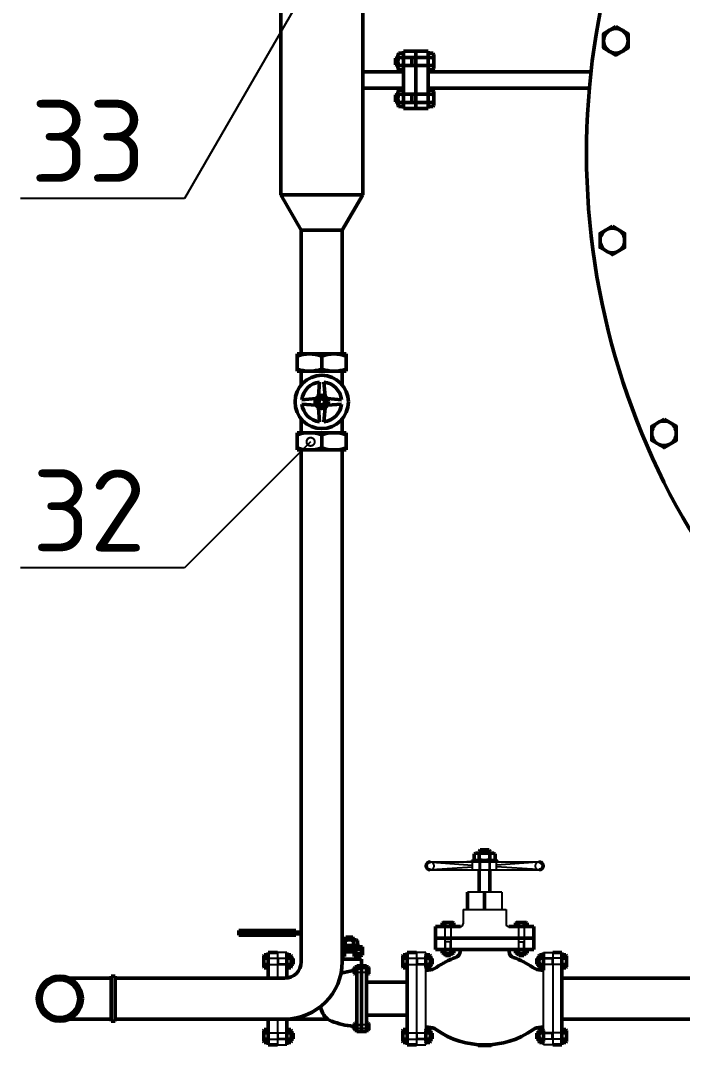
# Paper-space layout 'Layout1' of a CAD drawing. Header units: millimetres. Extents: x 198 to 1020, y 107 to 694.
# Drawn here: x 822.4 to 862.8, y 515 to 577.6 of the extents above; entities that cross this region are included whole.
import ezdxf
from ezdxf import colors
from ezdxf.entities.mleader import LeaderData, LeaderLine
from ezdxf.math import Vec2, Vec3

# ---------------------------------------------------------------- set-up
doc = ezdxf.new("R2010")
doc.units = ezdxf.units.MM
doc.header["$LTSCALE"] = 0.25
doc.linetypes.add('ACAD_ISO02W100', pattern=[15, 12, -3])
for name, color, linetype, lineweight in [('Chu cai', 90, 'Continuous', 25), ('manh', 130, 'Continuous', 25), ('NET 05', 130, 'Continuous', 50), ('NET DUT', 1, 'ACAD_ISO02W100', 25)]:
    doc.layers.add(name, color=color, linetype=linetype, lineweight=lineweight)
doc.styles.add('style4', font='isocpeur.ttf', dxfattribs={"height": 5})

# ---------------------------------------------------------------- blocks, each defined once
blk = doc.blocks.new('_DotSmall')
at = {"color": 0, "linetype": 'ByBlock', "const_width": 0.5}
blk.add_lwpolyline([(-0.0625, 0, 1), (0.0625, 0, 1)], format="xyb", close=True, dxfattribs=at)

psp = doc.layouts.get("Layout1")

# ---------------------------------------------------------------- linework, layer by layer
for p, q in [((849.94703, 526.23028), (849.94703, 526.3174)), ((851.55002, 526.3174), (849.94703, 526.3174)), ((851.55002, 526.23028), (851.55002, 526.3174)), ((847.42059, 526.23028), (854.07647, 526.23028)), ((847.42059, 525.74241), (854.07647, 525.74241)), ((850.74853, 526.23028), (849.66825, 526.23028)), ((851.79395, 524.37458), (849.7031, 524.37458)), ((851.79395, 524.37458), (851.79395, 523.32915)), ((849.44174, 523.32915), (852.05531, 523.32915)), ((849.44174, 523.32915), (849.44174, 522.45796)), ((852.05531, 523.32915), (852.05531, 522.45796)), ((838.11204, 520.70232), (838.11151, 519.13982)), ((838.67454, 520.70232), (838.11204, 520.70232)), ((846.59427, 520.70232), (846.59237, 515.07732)), ((847.15677, 520.70232), (846.59427, 520.70232)), ((847.15487, 515.07732), (847.15487, 520.70232)), ((854.34029, 520.70232), (854.90279, 520.70232)), ((854.34218, 515.07732), (854.34218, 520.70232)), ((854.90279, 520.70232), (854.90468, 515.07732)), ((838.11067, 516.63982), (838.11014, 515.07732)), ((838.11014, 515.07732), (838.67264, 515.07732)), ((846.59237, 515.07732), (847.15487, 515.07732)), ((850.35649, 515.08024), (850.35649, 514.97134)), ((851.14056, 515.08024), (851.14056, 514.97134)), ((854.90468, 515.07732), (854.34218, 515.07732)), ((851.14056, 514.97134), (850.35649, 514.97134))]:
    psp.add_line(p, q)
for centre, start, end in [((849.26751, 522.45796), 270, 0), ((852.22955, 522.45796), 180, 270)]:
    psp.add_arc(centre, 0.17424, start, end)
at = {"layer": 'manh'}
for p, q in [((845.30827, 575.2635), (845.45827, 575.2635)), ((845.80827, 575.2635), (846.30827, 575.2635)), ((845.30827, 574.8385), (845.45827, 574.8385)), ((845.80827, 574.8385), (846.30827, 574.8385)), ((845.30827, 573.0135), (845.45827, 573.0135)), ((845.80827, 573.0135), (846.30827, 573.0135)), ((845.30827, 572.5885), (845.45827, 572.5885)), ((845.80827, 572.5885), (846.30827, 572.5885)), ((850.47313, 526.9654), (850.47313, 526.771)), ((851.02393, 526.9654), (851.02393, 526.771)), ((842.28355, 521.62967), (842.28355, 521.47315)), ((842.70855, 521.62967), (842.70855, 521.47315)), ((839.07359, 520.33763), (838.95359, 520.33763)), ((847.55582, 520.33763), (847.43582, 520.33763)), ((848.35502, 520.52982), (848.35502, 520.63782)), ((848.66102, 520.52982), (848.66102, 520.63782)), ((852.83604, 520.52982), (852.83604, 520.63782)), ((853.14204, 520.52982), (853.14204, 520.63782)), ((853.94123, 520.33763), (854.06123, 520.33763)), ((839.07359, 519.99763), (838.95359, 519.99763)), ((842.73177, 519.70125), (842.80034, 519.70125)), ((842.73177, 519.50696), (842.80034, 519.50696)), ((847.55582, 519.99763), (847.43582, 519.99763)), ((853.94123, 519.99763), (854.06123, 519.99763)), ((839.07359, 515.78201), (838.95359, 515.78201)), ((842.73177, 516.27268), (842.80034, 516.27268)), ((842.73177, 516.07839), (842.80034, 516.07839)), ((847.55582, 515.78201), (847.43582, 515.78201)), ((853.94123, 515.78201), (854.06123, 515.78201)), ((839.07359, 515.44201), (838.95359, 515.44201)), ((847.55582, 515.44201), (847.43582, 515.44201)), ((853.94123, 515.44201), (854.06123, 515.44201))]:
    psp.add_line(p, q, dxfattribs=at)
at = {"layer": 'NET 05'}
for p, q in [((838.30827, 596.926), (838.30827, 566.926)), ((843.30827, 566.926), (843.30827, 596.926)), ((845.38327, 575.301), (845.30827, 575.2635)), ((845.30827, 575.2635), (845.30827, 574.8385)), ((845.45827, 575.301), (845.38327, 575.301)), ((845.38327, 575.301), (845.38327, 574.801)), ((845.50116, 575.551), (845.45827, 575.47671)), ((845.45827, 575.47671), (845.45827, 574.62529)), ((845.45827, 575.47671), (845.45827, 575.426)), ((845.45827, 575.2635), (845.45827, 574.62529)), ((845.50116, 575.551), (845.76538, 575.551)), ((845.76538, 575.301), (845.50116, 575.301)), ((845.76538, 575.551), (845.80827, 575.47671)), ((845.80827, 575.676), (845.80827, 572.176)), ((847.30827, 575.676), (845.80827, 575.676)), ((845.80827, 575.47671), (845.80827, 574.62529)), ((847.30827, 575.301), (845.80827, 575.301)), ((846.30827, 575.301), (846.30827, 574.801)), ((846.55827, 575.676), (846.55827, 572.176)), ((847.30827, 572.176), (847.30827, 575.676)), ((847.30827, 574.551), (847.30827, 575.551)), ((847.30827, 575.551), (847.61538, 575.551)), ((847.61538, 575.301), (847.30827, 575.301)), ((847.61538, 575.551), (847.65827, 575.47671)), ((847.65827, 575.47671), (847.65827, 574.62529)), ((845.30827, 574.8385), (845.38327, 574.801)), ((845.45827, 574.801), (845.38327, 574.801)), ((845.50116, 574.551), (845.45827, 574.62529)), ((845.76538, 574.801), (845.50116, 574.801)), ((845.76538, 574.551), (845.50116, 574.551)), ((845.76538, 574.551), (845.80827, 574.62529)), ((847.30827, 574.801), (845.80827, 574.801)), ((847.61538, 574.801), (847.30827, 574.801)), ((847.61538, 574.551), (847.30827, 574.551)), ((847.61538, 574.551), (847.65827, 574.62529)), ((845.80827, 574.426), (843.30827, 574.426)), ((857.23933, 574.426), (847.30827, 574.426)), ((845.80827, 573.426), (843.30827, 573.426)), ((845.50116, 573.301), (845.45827, 573.22671)), ((845.76538, 573.301), (845.50116, 573.301)), ((845.76538, 573.301), (845.80827, 573.22671)), ((857.13975, 573.426), (847.30827, 573.426)), ((847.30827, 573.301), (847.30827, 572.301)), ((847.61538, 573.301), (847.30827, 573.301)), ((847.61538, 573.301), (847.65827, 573.22671)), ((845.30827, 573.0135), (845.38327, 573.051)), ((845.30827, 572.5885), (845.30827, 573.0135)), ((845.45827, 573.051), (845.38327, 573.051)), ((845.38327, 572.551), (845.38327, 573.051)), ((845.45827, 572.37529), (845.45827, 573.22671)), ((845.45827, 572.5885), (845.45827, 573.22671)), ((845.76538, 573.051), (845.50116, 573.051)), ((845.80827, 572.37529), (845.80827, 573.22671)), ((847.30827, 573.051), (845.80827, 573.051)), ((846.30827, 572.551), (846.30827, 573.051)), ((847.61538, 573.051), (847.30827, 573.051)), ((847.65827, 572.37529), (847.65827, 573.22671)), ((845.38327, 572.551), (845.30827, 572.5885)), ((845.45827, 572.551), (845.38327, 572.551)), ((845.45827, 572.37529), (845.45827, 572.426)), ((845.50116, 572.301), (845.45827, 572.37529)), ((845.76538, 572.551), (845.50116, 572.551)), ((845.50116, 572.301), (845.76538, 572.301)), ((845.76538, 572.301), (845.80827, 572.37529)), ((847.30827, 572.551), (845.80827, 572.551)), ((845.80827, 572.176), (847.30827, 572.176)), ((847.61538, 572.551), (847.30827, 572.551)), ((847.30827, 572.301), (847.61538, 572.301)), ((847.61538, 572.301), (847.65827, 572.37529)), ((838.30827, 566.926), (843.30827, 566.926)), ((838.30827, 566.926), (839.55827, 564.76094)), ((843.30827, 566.926), (842.05827, 564.76094)), ((839.55827, 557.2119), (839.55827, 564.76094)), ((839.55827, 564.76094), (842.05827, 564.76094)), ((842.05827, 557.2119), (842.05827, 564.76094)), ((839.30827, 556.1619), (839.30827, 557.2119)), ((840.80827, 557.2119), (839.30827, 557.2119)), ((840.80827, 557.2119), (839.30827, 557.2119)), ((842.30827, 557.2119), (840.80827, 557.2119)), ((842.30827, 557.2119), (840.80827, 557.2119)), ((840.80827, 556.29058), (840.80827, 557.08322)), ((842.30827, 556.1619), (842.30827, 557.2119)), ((840.80827, 556.1619), (839.30827, 556.1619)), ((839.55827, 555.32523), (839.55827, 556.1619)), ((839.55827, 556.1619), (842.05827, 556.1619)), ((842.30827, 556.1619), (840.80827, 556.1619)), ((842.05827, 555.32523), (842.05827, 556.1619)), ((840.60514, 554.63872), (840.6804, 555.49892)), ((841.01139, 554.63872), (840.93614, 555.49892)), ((840.45645, 554.49002), (839.59625, 554.41477)), ((841.16009, 554.49002), (842.02029, 554.41477)), ((840.45645, 554.08377), (839.59625, 554.15903)), ((840.60514, 553.93508), (840.6804, 553.07487)), ((841.01139, 553.93508), (840.93614, 553.07487)), ((841.16009, 554.08377), (842.02029, 554.15903)), ((839.55827, 552.4119), (839.55827, 553.24857)), ((842.05827, 552.4119), (842.05827, 553.24857)), ((840.80827, 552.4119), (839.30827, 552.4119)), ((839.30827, 552.4119), (839.30827, 551.3619)), ((839.55827, 552.4119), (842.05827, 552.4119)), ((842.30827, 552.4119), (840.80827, 552.4119)), ((840.80827, 552.28322), (840.80827, 551.49058)), ((842.30827, 552.4119), (842.30827, 551.3619)), ((840.80827, 551.3619), (839.30827, 551.3619)), ((840.80827, 551.3619), (839.30827, 551.3619)), ((839.55827, 551.3619), (839.55827, 520.13982)), ((842.30827, 551.3619), (840.80827, 551.3619)), ((842.30827, 551.3619), (840.80827, 551.3619)), ((842.05827, 551.3619), (842.05827, 520.13982)), ((850.42453, 526.8682), (850.47313, 526.9654)), ((850.47313, 526.9654), (851.02393, 526.9654)), ((851.02393, 526.9654), (851.07253, 526.8682)), ((850.10053, 526.71541), (850.19681, 526.771)), ((850.10053, 526.71541), (850.10053, 526.37299)), ((850.10053, 526.37299), (850.19681, 526.3174)), ((850.19681, 526.771), (851.30024, 526.771)), ((850.19681, 526.771), (850.26253, 526.771)), ((850.19681, 526.3174), (851.30024, 526.3174)), ((850.42453, 526.771), (850.42453, 526.8682)), ((850.42453, 526.8682), (851.07253, 526.8682)), ((850.42453, 526.771), (851.30024, 526.771)), ((850.42453, 526.37299), (850.42453, 526.71541)), ((850.42453, 526.37299), (850.42453, 526.71541)), ((851.07253, 526.771), (851.07253, 526.8682)), ((851.07253, 526.37299), (851.07253, 526.71541)), ((851.07253, 526.37299), (851.07253, 526.71541)), ((851.39653, 526.71541), (851.30024, 526.771)), ((851.39653, 526.37299), (851.30024, 526.3174)), ((851.39653, 526.37299), (851.39653, 526.71541)), ((850.42453, 525.74241), (850.42453, 524.37458)), ((851.07253, 525.74241), (851.07253, 524.37458)), ((849.7031, 524.37458), (849.7031, 523.32915)), ((850.74853, 524.37458), (850.74853, 523.32915)), ((839.22105, 522.05134), (835.75962, 522.05134)), ((835.75962, 522.05134), (835.75962, 521.75134)), ((839.55827, 521.95134), (835.85962, 521.95134)), ((835.85962, 521.95134), (835.85962, 521.85134)), ((839.22105, 522.05134), (839.22105, 521.95134)), ((849.26751, 522.28372), (847.74853, 522.28372)), ((847.74853, 520.88982), (847.74853, 522.28372)), ((848.14802, 522.50484), (848.20151, 522.53572)), ((848.14802, 522.50484), (848.14802, 522.28372)), ((848.14802, 522.28372), (848.86802, 522.28372)), ((848.81453, 522.53572), (848.20151, 522.53572)), ((848.32802, 522.50484), (848.32802, 522.28372)), ((848.68802, 522.50484), (848.68802, 522.28372)), ((848.86802, 522.50484), (848.81453, 522.53572)), ((848.86802, 522.28372), (848.86802, 522.50484)), ((852.22955, 522.28372), (853.74853, 522.28372)), ((852.62904, 522.50484), (852.68253, 522.53572)), ((852.62904, 522.28372), (852.62904, 522.50484)), ((853.34904, 522.28372), (852.62904, 522.28372)), ((852.68253, 522.53572), (853.29555, 522.53572)), ((852.80904, 522.50484), (852.80904, 522.28372)), ((853.16904, 522.50484), (853.16904, 522.28372)), ((853.34904, 522.50484), (853.29555, 522.53572)), ((853.34904, 522.50484), (853.34904, 522.28372)), ((853.74853, 520.88982), (853.74853, 522.28372)), ((839.22105, 521.75134), (835.75962, 521.75134)), ((839.55827, 521.85134), (835.85962, 521.85134)), ((839.22105, 521.75134), (839.22105, 521.85134)), ((842.05827, 521.46618), (842.07035, 521.47315)), ((842.07035, 521.47315), (842.92176, 521.47315)), ((842.28355, 521.62967), (842.24605, 521.55467)), ((842.24605, 521.47315), (842.24605, 521.55467)), ((842.74605, 521.55467), (842.24605, 521.55467)), ((842.24605, 521.43026), (842.24605, 521.16605)), ((842.70855, 521.62967), (842.28355, 521.62967)), ((842.74605, 521.55467), (842.70855, 521.62967)), ((842.74605, 521.47315), (842.74605, 521.55467)), ((842.74605, 521.43026), (842.74605, 521.16605)), ((842.99605, 521.43026), (842.92176, 521.47315)), ((842.99605, 521.43026), (842.99605, 521.16605)), ((847.74853, 521.58677), (853.74853, 521.58677)), ((837.54954, 520.70232), (838.11204, 520.70232)), ((837.54954, 519.13982), (837.54954, 520.70232)), ((838.67264, 519.14638), (838.67264, 520.70232)), ((842.05827, 521.13013), (842.07035, 521.12315)), ((842.05827, 521.12315), (843.12105, 521.12315)), ((843.12105, 521.03982), (842.05827, 521.03982)), ((843.29605, 521.03982), (842.05827, 521.03982)), ((843.24605, 520.98982), (842.05827, 520.98982)), ((842.05827, 520.98982), (843.12105, 520.98982)), ((843.12105, 520.90649), (842.05827, 520.90649)), ((842.99605, 520.73982), (842.05827, 520.73982)), ((842.07035, 521.12315), (842.92176, 521.12315)), ((842.07035, 521.12315), (842.12105, 521.12315)), ((842.07035, 520.98982), (842.92176, 520.98982)), ((842.19605, 520.90649), (842.19605, 520.73982)), ((842.79605, 520.90649), (842.79605, 520.73982)), ((842.99605, 521.16605), (842.92176, 521.12315)), ((842.99605, 520.28982), (842.99605, 520.73982)), ((843.12105, 521.12315), (843.12105, 521.03982)), ((843.12105, 520.98982), (843.12105, 520.90649)), ((843.24605, 520.63982), (843.24605, 520.98982)), ((843.29605, 520.63982), (843.29605, 521.03982)), ((846.03177, 520.70232), (846.59427, 520.70232)), ((846.03177, 515.07732), (846.03177, 520.70232)), ((853.74853, 520.88982), (847.74853, 520.88982)), ((848.14802, 520.85894), (848.20151, 520.88982)), ((848.14802, 520.85894), (848.14802, 520.6687)), ((848.14802, 520.6687), (848.20151, 520.63782)), ((848.81453, 520.88982), (848.20151, 520.88982)), ((848.32802, 520.85894), (848.32802, 520.6687)), ((848.32802, 520.85894), (848.32802, 520.6687)), ((848.68802, 520.85894), (848.68802, 520.6687)), ((848.68802, 520.85894), (848.68802, 520.6687)), ((848.86802, 520.85894), (848.81453, 520.88982)), ((848.86802, 520.6687), (848.81453, 520.63782)), ((848.86802, 520.6687), (848.86802, 520.85894)), ((849.24853, 520.88982), (849.24853, 520.76141)), ((852.24853, 520.88982), (852.24853, 520.76141)), ((852.62904, 520.85894), (852.68253, 520.88982)), ((852.62904, 520.6687), (852.62904, 520.85894)), ((852.62904, 520.6687), (852.68253, 520.63782)), ((852.68253, 520.88982), (853.29555, 520.88982)), ((852.80904, 520.85894), (852.80904, 520.6687)), ((852.80904, 520.85894), (852.80904, 520.6687)), ((853.16904, 520.85894), (853.16904, 520.6687)), ((853.16904, 520.85894), (853.16904, 520.6687)), ((853.34904, 520.85894), (853.29555, 520.88982)), ((853.34904, 520.6687), (853.29555, 520.63782)), ((853.34904, 520.85894), (853.34904, 520.6687)), ((854.34218, 519.6322), (854.34029, 520.70232)), ((855.46529, 520.70232), (854.90279, 520.70232)), ((855.46529, 515.07732), (855.46529, 520.70232)), ((837.30385, 520.56726), (837.26954, 520.50783)), ((837.26954, 520.50783), (837.26954, 519.82669)), ((837.54954, 520.56726), (837.30385, 520.56726)), ((837.30385, 520.36726), (837.54954, 520.36726)), ((837.54954, 519.76726), (837.54954, 520.56726)), ((838.70791, 520.56763), (838.67359, 520.50819)), ((838.67359, 520.50819), (838.67359, 519.82706)), ((838.91928, 520.56763), (838.70791, 520.56763)), ((838.70791, 520.36763), (838.91928, 520.36763)), ((838.70791, 520.36763), (838.91928, 520.36763)), ((838.91928, 520.56763), (838.95359, 520.50819)), ((838.95359, 520.50819), (838.95359, 519.82706)), ((838.95359, 520.50819), (838.95359, 520.46763)), ((838.95359, 520.36763), (839.01359, 520.36763)), ((838.95359, 520.36763), (838.95359, 519.82706)), ((839.01359, 520.36763), (839.01359, 519.96763)), ((839.01359, 520.36763), (839.07359, 520.33763)), ((839.07359, 520.33763), (839.07359, 519.99763)), ((842.19605, 520.63982), (842.05827, 520.63982)), ((842.05827, 520.47595), (842.19605, 520.45166)), ((843.24605, 520.28982), (842.05827, 520.28982)), ((842.99605, 520.28982), (842.05827, 520.28982)), ((842.19605, 520.45166), (842.19605, 520.63982)), ((842.79605, 520.45166), (842.79605, 520.63982)), ((842.79605, 520.63982), (843.29605, 520.63982)), ((843.29605, 520.53982), (842.79605, 520.45166)), ((843.24605, 519.88982), (843.24605, 520.28982)), ((843.29605, 520.63982), (843.29605, 520.53982)), ((845.78608, 520.56726), (845.75177, 520.50783)), ((845.75177, 520.50783), (845.75177, 519.82669)), ((846.03177, 520.56726), (845.78608, 520.56726)), ((845.78608, 520.36726), (846.03177, 520.36726)), ((846.03177, 519.76726), (846.03177, 520.56726)), ((847.19014, 520.56763), (847.15582, 520.50819)), ((847.15582, 520.50819), (847.15582, 519.82706)), ((847.40151, 520.56763), (847.19014, 520.56763)), ((847.19014, 520.36763), (847.40151, 520.36763)), ((847.19014, 520.36763), (847.40151, 520.36763)), ((847.40151, 520.56763), (847.43582, 520.50819)), ((847.43582, 520.50819), (847.43582, 519.82706)), ((847.43582, 520.50819), (847.43582, 520.46763)), ((847.43582, 520.36763), (847.49582, 520.36763)), ((847.43582, 520.36763), (847.43582, 519.82706)), ((847.49582, 520.36763), (847.49582, 519.96763)), ((847.49582, 520.36763), (847.55582, 520.33763)), ((847.55582, 520.33763), (847.55582, 519.99763)), ((848.81453, 520.63782), (848.20151, 520.63782)), ((848.68802, 520.63782), (848.20151, 520.63782)), ((848.32802, 520.63782), (848.32802, 520.58382)), ((848.68802, 520.58382), (848.32802, 520.58382)), ((848.35502, 520.52982), (848.32802, 520.58382)), ((848.66102, 520.52982), (848.35502, 520.52982)), ((848.68802, 520.58382), (848.66102, 520.52982)), ((848.68802, 520.63782), (848.68802, 520.58382)), ((848.81453, 520.63782), (848.77802, 520.63782)), ((852.68253, 520.63782), (853.29555, 520.63782)), ((852.68253, 520.63782), (852.71904, 520.63782)), ((852.80904, 520.63782), (852.80904, 520.58382)), ((852.80904, 520.63782), (853.29555, 520.63782)), ((852.80904, 520.58382), (853.16904, 520.58382)), ((852.80904, 520.58382), (852.83604, 520.52982)), ((852.83604, 520.52982), (853.14204, 520.52982)), ((853.14204, 520.52982), (853.16904, 520.58382)), ((853.16904, 520.63782), (853.16904, 520.58382)), ((854.00123, 520.36763), (853.94123, 520.33763)), ((853.94123, 520.33763), (853.94123, 519.99763)), ((854.06123, 520.36763), (854.00123, 520.36763)), ((854.00123, 520.36763), (854.00123, 519.96763)), ((854.09555, 520.56763), (854.06123, 520.50819)), ((854.06123, 520.50819), (854.06123, 519.82706)), ((854.06123, 520.50819), (854.06123, 520.46763)), ((854.06123, 520.36763), (854.06123, 519.82706)), ((854.09555, 520.56763), (854.30692, 520.56763)), ((854.30692, 520.36763), (854.09555, 520.36763)), ((854.30692, 520.36763), (854.09555, 520.36763)), ((854.30692, 520.56763), (854.34123, 520.50819)), ((854.34123, 520.50819), (854.34123, 519.82706)), ((855.46529, 519.76726), (855.46529, 520.56726)), ((855.46529, 520.56726), (855.71097, 520.56726)), ((855.71097, 520.36726), (855.46529, 520.36726)), ((855.71097, 520.56726), (855.74529, 520.50783)), ((855.74529, 520.50783), (855.74529, 519.82669)), ((837.30385, 519.76726), (837.26954, 519.82669)), ((837.30385, 519.96726), (837.54954, 519.96726)), ((837.30385, 519.76726), (837.54954, 519.76726)), ((838.70791, 519.76763), (838.67359, 519.82706)), ((838.70791, 519.96763), (838.91928, 519.96763)), ((838.70791, 519.96763), (838.91928, 519.96763)), ((838.70791, 519.76763), (838.91928, 519.76763)), ((838.91928, 519.76763), (838.95359, 519.82706)), ((838.95359, 519.96763), (839.01359, 519.96763)), ((839.07359, 519.99763), (839.01359, 519.96763)), ((842.76605, 519.71839), (842.73177, 519.70125)), ((842.73177, 519.70125), (842.73177, 519.50696)), ((842.73177, 519.50696), (842.76605, 519.48982)), ((842.80034, 519.71839), (842.76605, 519.71839)), ((842.76605, 519.71839), (842.76605, 519.48982)), ((842.80034, 519.48982), (842.76605, 519.48982)), ((842.81995, 519.83268), (842.80034, 519.79872)), ((842.80034, 519.79872), (842.80034, 519.4095)), ((842.80034, 519.79872), (842.80034, 519.77554)), ((842.80034, 519.71839), (842.80034, 519.4095)), ((842.81995, 519.83268), (842.94073, 519.83268)), ((842.94073, 519.71839), (842.81995, 519.71839)), ((842.94073, 519.48982), (842.81995, 519.48982)), ((842.94073, 519.83268), (842.96034, 519.79872)), ((842.96034, 519.88982), (842.96034, 515.88982)), ((842.96034, 519.88982), (843.53177, 519.88982)), ((842.96034, 519.79872), (842.96034, 519.4095)), ((843.24605, 515.88982), (843.24605, 519.88982)), ((843.53177, 519.88982), (843.53177, 515.88982)), ((843.53177, 519.88982), (843.53177, 519.31839)), ((843.53177, 519.37554), (843.53177, 519.83268)), ((843.53177, 519.83268), (843.67216, 519.83268)), ((843.67216, 519.71839), (843.53177, 519.71839)), ((843.67216, 519.48982), (843.53177, 519.48982)), ((843.67216, 519.83268), (843.69177, 519.79872)), ((843.69177, 519.79872), (843.69177, 519.4095)), ((845.78608, 519.76726), (845.75177, 519.82669)), ((845.78608, 519.96726), (846.03177, 519.96726)), ((845.78608, 519.76726), (846.03177, 519.76726)), ((847.15487, 519.6322), (847.30486, 519.6322)), ((847.19014, 519.76763), (847.15582, 519.82706)), ((847.19014, 519.96763), (847.40151, 519.96763)), ((847.19014, 519.96763), (847.40151, 519.96763)), ((847.19014, 519.76763), (847.40151, 519.76763)), ((847.40151, 519.76763), (847.43582, 519.82706)), ((847.43582, 519.96763), (847.49582, 519.96763)), ((847.55582, 519.99763), (847.49582, 519.96763)), ((853.94123, 519.99763), (854.00123, 519.96763)), ((854.06123, 519.96763), (854.00123, 519.96763)), ((854.09555, 519.76763), (854.06123, 519.82706)), ((854.30692, 519.96763), (854.09555, 519.96763)), ((854.30692, 519.96763), (854.09555, 519.96763)), ((854.30692, 519.76763), (854.09555, 519.76763)), ((854.34218, 519.6322), (854.1922, 519.6322)), ((854.30692, 519.76763), (854.34123, 519.82706)), ((855.71097, 519.96726), (855.46529, 519.96726)), ((855.71097, 519.76726), (855.46529, 519.76726)), ((855.71097, 519.76726), (855.74529, 519.82669)), ((825.40417, 519.13982), (827.95634, 519.13982)), ((827.95634, 519.26482), (827.95634, 516.51482)), ((828.20634, 519.26482), (827.95634, 519.26482)), ((828.20634, 519.26482), (828.20634, 516.51482)), ((828.20634, 519.13982), (838.55827, 519.13982)), ((842.81995, 519.37554), (842.80034, 519.4095)), ((842.94073, 519.37554), (842.81995, 519.37554)), ((842.94073, 519.37554), (842.96034, 519.4095)), ((843.67216, 519.37554), (843.53177, 519.37554)), ((846.03177, 518.88982), (843.53177, 518.88982)), ((843.67216, 519.37554), (843.69177, 519.4095)), ((855.46529, 519.13982), (868.19836, 519.13982)), ((825.40417, 516.63982), (827.95634, 516.63982)), ((827.95634, 516.51482), (828.20634, 516.51482)), ((828.20634, 516.63982), (838.55827, 516.63982)), ((837.54954, 515.07732), (837.54954, 516.63982)), ((838.67264, 515.07732), (838.67264, 516.64169)), ((841.1764, 516.63982), (838.67264, 516.63982)), ((842.73177, 516.27268), (842.76605, 516.28982)), ((842.80034, 516.28982), (842.76605, 516.28982)), ((842.76605, 516.06125), (842.76605, 516.28982)), ((842.81995, 516.40411), (842.80034, 516.37014)), ((842.80034, 515.98093), (842.80034, 516.37014)), ((842.80034, 516.06125), (842.80034, 516.37014)), ((842.94073, 516.40411), (842.81995, 516.40411)), ((842.94073, 516.28982), (842.81995, 516.28982)), ((842.94073, 516.40411), (842.96034, 516.37014)), ((842.96034, 515.98093), (842.96034, 516.37014)), ((846.03177, 516.88982), (843.53177, 516.88982)), ((843.53177, 516.40411), (843.53177, 515.94696)), ((843.67216, 516.40411), (843.53177, 516.40411)), ((843.67216, 516.28982), (843.53177, 516.28982)), ((843.67216, 516.40411), (843.69177, 516.37014)), ((843.69177, 515.98093), (843.69177, 516.37014)), ((855.46529, 516.63982), (868.19836, 516.63982)), ((837.30385, 516.01238), (837.26954, 515.95295)), ((837.26954, 515.27182), (837.26954, 515.95295)), ((837.30385, 516.01238), (837.54954, 516.01238)), ((837.30385, 515.81238), (837.54954, 515.81238)), ((837.54954, 516.01238), (837.54954, 515.21238)), ((838.70791, 516.01201), (838.67359, 515.95258)), ((838.67359, 515.27145), (838.67359, 515.95258)), ((838.70791, 516.01201), (838.91928, 516.01201)), ((838.70791, 515.81201), (838.91928, 515.81201)), ((838.70791, 515.81201), (838.91928, 515.81201)), ((838.91928, 516.01201), (838.95359, 515.95258)), ((838.95359, 515.27145), (838.95359, 515.95258)), ((838.95359, 515.41201), (838.95359, 515.95258)), ((838.95359, 515.81201), (839.01359, 515.81201)), ((839.01359, 515.41201), (839.01359, 515.81201)), ((839.07359, 515.78201), (839.01359, 515.81201)), ((839.07359, 515.44201), (839.07359, 515.78201)), ((842.73177, 516.07839), (842.73177, 516.27268)), ((842.76605, 516.06125), (842.73177, 516.07839)), ((842.80034, 516.06125), (842.76605, 516.06125)), ((842.80034, 515.98093), (842.80034, 516.00411)), ((842.81995, 515.94696), (842.80034, 515.98093)), ((842.94073, 516.06125), (842.81995, 516.06125)), ((842.81995, 515.94696), (842.94073, 515.94696)), ((842.94073, 515.94696), (842.96034, 515.98093)), ((843.53177, 515.88982), (842.96034, 515.88982)), ((843.67216, 516.06125), (843.53177, 516.06125)), ((843.53177, 515.94696), (843.67216, 515.94696)), ((843.67216, 515.94696), (843.69177, 515.98093)), ((845.78608, 516.01238), (845.75177, 515.95295)), ((845.75177, 515.27182), (845.75177, 515.95295)), ((845.78608, 516.01238), (846.03177, 516.01238)), ((845.78608, 515.81238), (846.03177, 515.81238)), ((846.03177, 516.01238), (846.03177, 515.21238)), ((847.15487, 516.14744), (847.30486, 516.14744)), ((847.19014, 516.01201), (847.15582, 515.95258)), ((847.15582, 515.27145), (847.15582, 515.95258)), ((847.19014, 516.01201), (847.40151, 516.01201)), ((847.19014, 515.81201), (847.40151, 515.81201)), ((847.19014, 515.81201), (847.40151, 515.81201)), ((847.40151, 516.01201), (847.43582, 515.95258)), ((847.43582, 515.27145), (847.43582, 515.95258)), ((847.43582, 515.41201), (847.43582, 515.95258)), ((847.43582, 515.81201), (847.49582, 515.81201)), ((847.49582, 515.41201), (847.49582, 515.81201)), ((847.55582, 515.78201), (847.49582, 515.81201)), ((847.55582, 515.44201), (847.55582, 515.78201)), ((853.94123, 515.78201), (854.00123, 515.81201)), ((853.94123, 515.44201), (853.94123, 515.78201)), ((854.06123, 515.81201), (854.00123, 515.81201)), ((854.00123, 515.41201), (854.00123, 515.81201)), ((854.09555, 516.01201), (854.06123, 515.95258)), ((854.06123, 515.27145), (854.06123, 515.95258)), ((854.06123, 515.41201), (854.06123, 515.95258)), ((854.30692, 516.01201), (854.09555, 516.01201)), ((854.30692, 515.81201), (854.09555, 515.81201)), ((854.30692, 515.81201), (854.09555, 515.81201)), ((854.34218, 516.14744), (854.1922, 516.14744)), ((854.30692, 516.01201), (854.34123, 515.95258)), ((854.34123, 515.27145), (854.34123, 515.95258)), ((855.46529, 516.01238), (855.46529, 515.21238)), ((855.71097, 516.01238), (855.46529, 516.01238)), ((855.71097, 515.81238), (855.46529, 515.81238)), ((855.71097, 516.01238), (855.74529, 515.95295)), ((855.74529, 515.27182), (855.74529, 515.95295)), ((837.30385, 515.21238), (837.26954, 515.27182)), ((837.30385, 515.41238), (837.54954, 515.41238)), ((837.54954, 515.21238), (837.30385, 515.21238)), ((838.11204, 515.07732), (837.54954, 515.07732)), ((838.70791, 515.21201), (838.67359, 515.27145)), ((838.70791, 515.41201), (838.91928, 515.41201)), ((838.70791, 515.41201), (838.91928, 515.41201)), ((838.91928, 515.21201), (838.70791, 515.21201)), ((838.91928, 515.21201), (838.95359, 515.27145)), ((838.95359, 515.41201), (839.01359, 515.41201)), ((838.95359, 515.27145), (838.95359, 515.31201)), ((839.01359, 515.41201), (839.07359, 515.44201)), ((845.78608, 515.21238), (845.75177, 515.27182)), ((845.78608, 515.41238), (846.03177, 515.41238)), ((846.03177, 515.21238), (845.78608, 515.21238)), ((846.59427, 515.07732), (846.03177, 515.07732)), ((847.19014, 515.21201), (847.15582, 515.27145)), ((847.19014, 515.41201), (847.40151, 515.41201)), ((847.19014, 515.41201), (847.40151, 515.41201)), ((847.40151, 515.21201), (847.19014, 515.21201)), ((847.40151, 515.21201), (847.43582, 515.27145)), ((847.43582, 515.41201), (847.49582, 515.41201)), ((847.43582, 515.27145), (847.43582, 515.31201)), ((847.49582, 515.41201), (847.55582, 515.44201)), ((854.00123, 515.41201), (853.94123, 515.44201)), ((854.06123, 515.41201), (854.00123, 515.41201)), ((854.06123, 515.27145), (854.06123, 515.31201)), ((854.09555, 515.21201), (854.06123, 515.27145)), ((854.30692, 515.41201), (854.09555, 515.41201)), ((854.30692, 515.41201), (854.09555, 515.41201)), ((854.09555, 515.21201), (854.30692, 515.21201)), ((854.30692, 515.21201), (854.34123, 515.27145)), ((854.90279, 515.07732), (855.46529, 515.07732)), ((855.71097, 515.41238), (855.46529, 515.41238)), ((855.46529, 515.21238), (855.71097, 515.21238)), ((855.71097, 515.21238), (855.74529, 515.27182))]:
    psp.add_line(p, q, dxfattribs=at)
for points in [[(858.75392, 577.17734), (859.50392, 576.74433), (859.50392, 575.8783), (858.75392, 575.44529), (858.00392, 575.8783), (858.00392, 576.74433)], [(858.54139, 565.00155), (859.29139, 564.56853), (859.29139, 563.70251), (858.54139, 563.2695), (857.79139, 563.70251), (857.79139, 564.56853)], [(840.53744, 554.44326), (840.53744, 554.13053), (840.80827, 553.97417), (841.0791, 554.13053), (841.0791, 554.44326), (840.80827, 554.59963)], [(861.6932, 553.23884), (862.4432, 552.80583), (862.4432, 551.93981), (861.6932, 551.50679), (860.9432, 551.93981), (860.9432, 552.80583)]]:
    psp.add_lwpolyline(points, close=True, dxfattribs=at)
for centre, radius in [((858.75392, 576.31131), 0.75), ((858.54139, 564.13552), 0.75), ((840.80827, 554.2869), 1.625), ((840.80827, 554.2869), 0.40625), ((840.80827, 554.2869), 0.27083), ((840.80827, 554.2869), 0.17875), ((861.6932, 552.37282), 0.75), ((824.83134, 517.88982), 1.375), ((824.83134, 517.88982), 1.25), ((824.83134, 517.88982), 1.15)]:
    psp.add_circle(centre, radius, dxfattribs=at)
for centre, radius, start, end in [((901.96529, 569.46731), 45, 122.9907209, 322.9889558), ((845.66185, 575.426), 0.20358, 180, 217.8788795), ((846.20827, 575.051), 0.75, 160.5287794, 199.4712206), ((845.60468, 575.426), 0.20358, 322.1211205, 0), ((845.05827, 575.051), 0.75, 340.5287794, 19.4712206), ((847.45468, 575.426), 0.20358, 322.1211205, 0), ((846.90827, 575.051), 0.75, 340.5287794, 19.4712206), ((845.66185, 574.676), 0.20358, 142.1211205, 180), ((845.60468, 574.676), 0.20358, 0, 37.8788795), ((847.45468, 574.676), 0.20358, 0, 37.8788795), ((845.66185, 573.176), 0.20358, 180, 217.8788795), ((846.20827, 572.801), 0.75, 160.5287794, 199.4712206), ((845.60468, 573.176), 0.20358, 322.1211205, 0), ((845.05827, 572.801), 0.75, 340.5287794, 19.4712206), ((847.45468, 573.176), 0.20358, 322.1211205, 0), ((846.90827, 572.801), 0.75, 340.5287794, 19.4712206), ((845.66185, 572.426), 0.20358, 142.1211205, 180), ((845.60468, 572.426), 0.20358, 0, 37.8788795), ((847.45468, 572.426), 0.20358, 0, 37.8788795), ((840.05827, 554.9619), 2.25, 70.5287794, 109.4712206), ((841.55827, 554.9619), 2.25, 70.5287794, 109.4712206), ((840.05827, 558.4119), 2.25, 250.5287794, 289.4712206), ((841.55827, 558.4119), 2.25, 250.5287794, 289.4712206), ((840.80827, 554.2869), 1.21875, 96.0223646, 173.9776354), ((840.80827, 554.2869), 1.21875, 6.0223646, 83.9776354), ((840.80827, 554.2869), 1.21875, 186.0223646, 263.9776354), ((840.80827, 554.2869), 1.21875, 276.0223646, 353.9776354), ((840.05827, 550.1619), 2.25, 70.5287794, 109.4712206), ((841.55827, 550.1619), 2.25, 70.5287794, 109.4712206), ((840.05827, 553.6119), 2.25, 250.5287794, 289.4712206), ((841.55827, 553.6119), 2.25, 250.5287794, 289.4712206), ((850.26253, 526.50715), 0.26385, 52.1211205, 90), ((850.26253, 526.58124), 0.26385, 270, 307.8788795), ((850.74853, 525.799), 0.972, 70.5287794, 109.4712206), ((850.74853, 527.2894), 0.972, 250.5287794, 289.4712206), ((851.23453, 526.50715), 0.26385, 90, 127.8788795), ((851.23453, 526.58124), 0.26385, 232.1211205, 270), ((847.42059, 525.98634), 0.24393, 90, 270), ((854.07647, 525.98634), 0.24393, 270, 90), ((848.23802, 522.38914), 0.14658, 52.1211205, 90), ((848.50802, 521.99572), 0.54, 70.5287794, 109.4712206), ((848.77802, 522.38914), 0.14658, 90, 127.8788795), ((852.71904, 522.38914), 0.14658, 52.1211205, 90), ((852.98904, 521.99572), 0.54, 70.5287794, 109.4712206), ((853.25904, 522.38914), 0.14658, 90, 127.8788795), ((842.12105, 521.26957), 0.20358, 52.1211205, 90), ((842.49605, 520.72315), 0.75, 70.5287794, 109.4712206), ((842.87105, 521.26957), 0.20358, 90, 127.8788795), ((842.12105, 521.32674), 0.20358, 270, 307.8788795), ((842.49605, 521.87315), 0.75, 250.5287794, 289.4712206), ((842.87105, 521.32674), 0.20358, 232.1211205, 270), ((848.23802, 520.74324), 0.14658, 52.1211205, 90), ((848.23802, 520.7844), 0.14658, 270, 307.8788795), ((848.50802, 520.34982), 0.54, 70.5287794, 109.4712206), ((848.50802, 521.17782), 0.54, 250.5287794, 289.4712206), ((848.77802, 520.74324), 0.14658, 90, 127.8788795), ((848.77802, 520.7844), 0.14658, 232.1211205, 270), ((848.87353, 520.76141), 0.375, 289.8413425, 0), ((852.62353, 520.76141), 0.375, 180, 250.1586575), ((852.71904, 520.74324), 0.14658, 52.1211205, 90), ((852.71904, 520.7844), 0.14658, 270, 307.8788795), ((852.98904, 520.34982), 0.54, 70.5287794, 109.4712206), ((852.98904, 521.17782), 0.54, 250.5287794, 289.4712206), ((853.25904, 520.74324), 0.14658, 90, 127.8788795), ((853.25904, 520.7844), 0.14658, 232.1211205, 270), ((837.43241, 520.46726), 0.16287, 180, 217.8788795), ((837.86954, 520.16726), 0.6, 160.5287794, 199.4712206), ((838.55827, 520.13982), 3.5, 270, 0), ((838.55827, 520.13982), 1, 270, 0), ((838.83646, 520.46763), 0.16287, 180, 217.8788795), ((839.27359, 520.16763), 0.6, 160.5287794, 199.4712206), ((838.79072, 520.46763), 0.16287, 322.1211205, 0), ((838.35359, 520.16763), 0.6, 340.5287794, 19.4712206), ((845.91464, 520.46726), 0.16287, 180, 217.8788795), ((846.35177, 520.16726), 0.6, 160.5287794, 199.4712206), ((847.31869, 520.46763), 0.16287, 180, 217.8788795), ((847.75582, 520.16763), 0.6, 160.5287794, 199.4712206), ((847.27295, 520.46763), 0.16287, 322.1211205, 0), ((846.83582, 520.16763), 0.6, 340.5287794, 19.4712206), ((850.74853, 515.56517), 5.14918, 109.8413425, 124.8900116), ((850.74853, 515.56517), 5.14918, 55.1099884, 70.1586575), ((854.2241, 520.46763), 0.16287, 180, 217.8788795), ((854.66123, 520.16763), 0.6, 160.5287794, 199.4712206), ((854.17837, 520.46763), 0.16287, 322.1211205, 0), ((853.74123, 520.16763), 0.6, 340.5287794, 19.4712206), ((855.58242, 520.46726), 0.16287, 322.1211205, 0), ((855.14529, 520.16726), 0.6, 340.5287794, 19.4712206), ((837.43241, 519.86726), 0.16287, 142.1211205, 180), ((838.83646, 519.86763), 0.16287, 142.1211205, 180), ((838.79072, 519.86763), 0.16287, 0, 37.8788795), ((843.24605, 514.45492), 5.14918, 95.7320967, 104.1269149), ((842.89341, 519.77554), 0.09307, 180, 217.8788795), ((843.1432, 519.60411), 0.34286, 160.5287794, 199.4712206), ((842.89341, 519.43268), 0.09307, 142.1211205, 180), ((842.86727, 519.77554), 0.09307, 322.1211205, 0), ((842.61748, 519.60411), 0.34286, 340.5287794, 19.4712206), ((842.86727, 519.43268), 0.09307, 0, 37.8788795), ((843.5987, 519.77554), 0.09307, 322.1211205, 0), ((843.34891, 519.60411), 0.34286, 340.5287794, 19.4712206), ((843.5987, 519.43268), 0.09307, 0, 37.8788795), ((845.91464, 519.86726), 0.16287, 142.1211205, 180), ((847.31869, 519.86763), 0.16287, 142.1211205, 180), ((847.30486, 520.50339), 0.87119, 270, 304.8900116), ((847.27295, 519.86763), 0.16287, 0, 37.8788795), ((854.1922, 520.50339), 0.87119, 235.1099884, 270), ((854.2241, 519.86763), 0.16287, 142.1211205, 180), ((854.17837, 519.86763), 0.16287, 0, 37.8788795), ((855.58242, 519.86726), 0.16287, 0, 37.8788795), ((842.59897, 517.88982), 1.94465, 194.9711209, 207.7779423), ((841.76318, 517.44957), 1, 207.7779423, 249.0599563), ((843.24605, 521.32472), 5.14918, 249.0599563, 264.2679033), ((842.89341, 516.34696), 0.09307, 180, 217.8788795), ((843.1432, 516.17554), 0.34286, 160.5287794, 199.4712206), ((842.86727, 516.34696), 0.09307, 322.1211205, 0), ((842.61748, 516.17554), 0.34286, 340.5287794, 19.4712206), ((843.5987, 516.34696), 0.09307, 322.1211205, 0), ((843.34891, 516.17554), 0.34286, 340.5287794, 19.4712206), ((837.43241, 515.91238), 0.16287, 180, 217.8788795), ((837.86954, 515.61238), 0.6, 160.5287794, 199.4712206), ((838.83646, 515.91201), 0.16287, 180, 217.8788795), ((839.27359, 515.61201), 0.6, 160.5287794, 199.4712206), ((838.79072, 515.91201), 0.16287, 322.1211205, 0), ((838.35359, 515.61201), 0.6, 340.5287794, 19.4712206), ((842.89341, 516.00411), 0.09307, 142.1211205, 180), ((842.86727, 516.00411), 0.09307, 0, 37.8788795), ((843.5987, 516.00411), 0.09307, 0, 37.8788795), ((845.91464, 515.91238), 0.16287, 180, 217.8788795), ((846.35177, 515.61238), 0.6, 160.5287794, 199.4712206), ((847.31869, 515.91201), 0.16287, 180, 217.8788795), ((847.75582, 515.61201), 0.6, 160.5287794, 199.4712206), ((847.30486, 515.27625), 0.87119, 55.1099884, 90), ((847.27295, 515.91201), 0.16287, 322.1211205, 0), ((846.83582, 515.61201), 0.6, 340.5287794, 19.4712206), ((850.74853, 520.21447), 5.14918, 235.1099884, 304.8900116), ((854.1922, 515.27625), 0.87119, 90, 124.8900116), ((854.2241, 515.91201), 0.16287, 180, 217.8788795), ((854.66123, 515.61201), 0.6, 160.5287794, 199.4712206), ((854.17837, 515.91201), 0.16287, 322.1211205, 0), ((853.74123, 515.61201), 0.6, 340.5287794, 19.4712206), ((855.58242, 515.91238), 0.16287, 322.1211205, 0), ((855.14529, 515.61238), 0.6, 340.5287794, 19.4712206), ((837.43241, 515.31238), 0.16287, 142.1211205, 180), ((838.83646, 515.31201), 0.16287, 142.1211205, 180), ((838.79072, 515.31201), 0.16287, 0, 37.8788795), ((845.91464, 515.31238), 0.16287, 142.1211205, 180), ((847.31869, 515.31201), 0.16287, 142.1211205, 180), ((847.27295, 515.31201), 0.16287, 0, 37.8788795), ((854.2241, 515.31201), 0.16287, 142.1211205, 180), ((854.17837, 515.31201), 0.16287, 0, 37.8788795), ((855.58242, 515.31238), 0.16287, 0, 37.8788795)]:
    psp.add_arc(centre, radius, start, end, dxfattribs=at)
at = {"layer": 'NET DUT'}
for p, q in [((847.52577, 526.20644), (850.01673, 526.03632)), ((847.52577, 525.76625), (850.01673, 525.93637)), ((850.01673, 525.74241), (850.01673, 526.23028)), ((850.42453, 526.23028), (850.42453, 525.74241)), ((850.47313, 526.23028), (850.47313, 525.74241)), ((851.02393, 526.23028), (851.02393, 525.74241)), ((851.07253, 526.23028), (851.07253, 525.74241)), ((851.48033, 525.74241), (851.48033, 526.23028)), ((853.97129, 526.20644), (851.48033, 526.03632)), ((853.97129, 525.76625), (851.48033, 525.93637)), ((848.32802, 522.28372), (848.32802, 520.88982)), ((848.68802, 522.28372), (848.68802, 520.88982)), ((852.80904, 522.28372), (852.80904, 520.88982)), ((853.16904, 522.28372), (853.16904, 520.88982)), ((848.68802, 521.36405), (848.32802, 521.36405)), ((848.35502, 520.88982), (848.35502, 521.36405)), ((848.66102, 520.88982), (848.66102, 521.36405)), ((852.80904, 521.36405), (853.16904, 521.36405)), ((852.83604, 520.88982), (852.83604, 521.36405)), ((853.14204, 520.88982), (853.14204, 521.36405)), ((837.54954, 520.36763), (838.67359, 520.36763)), ((838.14667, 520.36763), (838.14667, 519.96763)), ((838.67359, 520.33763), (838.14667, 520.33763)), ((846.03177, 520.36763), (847.15582, 520.36763)), ((846.6289, 520.36763), (846.6289, 519.96763)), ((847.15582, 520.33763), (846.6289, 520.33763)), ((855.46529, 520.36763), (854.34123, 520.36763)), ((854.34123, 520.33763), (854.86815, 520.33763)), ((854.86815, 520.36763), (854.86815, 519.96763)), ((837.54954, 519.96763), (838.67359, 519.96763)), ((838.67359, 519.99763), (838.14667, 519.99763)), ((843.53177, 519.71839), (842.96034, 519.71839)), ((842.96034, 519.70125), (843.18891, 519.70125)), ((842.96034, 519.50696), (843.18891, 519.50696)), ((843.53177, 519.48982), (842.96034, 519.48982)), ((843.18891, 519.71839), (843.18891, 519.48982)), ((846.03177, 519.96763), (847.15582, 519.96763)), ((847.15582, 519.99763), (846.6289, 519.99763)), ((854.34123, 519.99763), (854.86815, 519.99763)), ((855.46529, 519.96763), (854.34123, 519.96763)), ((843.53177, 516.28982), (842.96034, 516.28982)), ((843.18891, 516.06125), (843.18891, 516.28982)), ((837.54954, 515.81201), (838.67359, 515.81201)), ((838.14667, 515.41201), (838.14667, 515.81201)), ((838.67359, 515.78201), (838.14667, 515.78201)), ((842.96034, 516.27268), (843.18891, 516.27268)), ((842.96034, 516.07839), (843.18891, 516.07839)), ((843.53177, 516.06125), (842.96034, 516.06125)), ((846.03177, 515.81201), (847.15582, 515.81201)), ((846.6289, 515.41201), (846.6289, 515.81201)), ((847.15582, 515.78201), (846.6289, 515.78201)), ((855.46529, 515.81201), (854.34123, 515.81201)), ((854.34123, 515.78201), (854.86815, 515.78201)), ((854.86815, 515.41201), (854.86815, 515.81201)), ((837.54954, 515.41201), (838.67359, 515.41201)), ((838.67359, 515.44201), (838.14667, 515.44201)), ((846.03177, 515.41201), (847.15582, 515.41201)), ((847.15582, 515.44201), (846.6289, 515.44201)), ((854.34123, 515.44201), (854.86815, 515.44201)), ((855.46529, 515.41201), (854.34123, 515.41201))]:
    psp.add_line(p, q, dxfattribs=at)
psp.add_circle((840.80827, 554.2869), 0.16792, dxfattribs=at)
for centre, start, end in [((847.42059, 525.98634), 270, 90), ((854.07647, 525.98634), 90, 270)]:
    psp.add_arc(centre, 0.24393, start, end, dxfattribs=at)

# ---------------------------------------------------------------- leaders
at = {"layer": 'Chu cai'}
ml = psp.add_multileader_mtext('Standard', dxfattribs=at)
ml.set_content('33', color=256, style='style4')
ml.set_leader_properties()
ml.set_arrow_properties(name='DOTSMALL')
ml.build(insert=Vec2(0, 0))
ml.multileader.update_dxf_attribs({"text_left_attachment_type": 6, "text_right_attachment_type": 6, "dogleg_length": 0.36, "arrow_head_size": 1})
ctx = ml.context
ctx.base_point, ctx.char_height, ctx.arrow_head_size, ctx.plane_origin = Vec3(822.07812, 566.69875), 5, 1, Vec3(840.81692, 581.21126)
ctx.left_attachment, ctx.right_attachment, ctx.text_align_type = 6, 6, 2
notes = []
notes.append((ctx, [(0, (1, 1, 0), (832.43812, 566.69875), (-1, 0), 0.36, [(0, [(840.81692, 581.21126)], 0, [])])]))
ctx.mtext.insert, ctx.mtext.alignment, ctx.mtext.flow_direction = Vec3(830.07812, 572.69875), 3, 5
ml = psp.add_multileader_mtext('Standard', dxfattribs=at)
ml.set_content('32', color=256, style='style4')
ml.set_leader_properties()
ml.set_arrow_properties(name='DOTSMALL')
ml.build(insert=Vec2(0, 0))
ml.multileader.update_dxf_attribs({"text_left_attachment_type": 6, "text_right_attachment_type": 6, "dogleg_length": 0.36, "arrow_head_size": 1})
ctx = ml.context
ctx.base_point, ctx.char_height, ctx.arrow_head_size, ctx.plane_origin = Vec3(822.07812, 544.16169), 5, 1, Vec3(840.13198, 551.85555)
ctx.left_attachment, ctx.right_attachment, ctx.text_align_type = 6, 6, 2
notes.append((ctx, [(0, (1, 1, 0), (832.43812, 544.16169), (-1, 0), 0.36, [(0, [(840.13198, 551.85555)], 0, [])])]))
ctx.mtext.insert, ctx.mtext.alignment, ctx.mtext.flow_direction = Vec3(830.07812, 550.16169), 3, 5
for ctx, leaders in notes:
    for number, flags, end, landing, length, lines in leaders:
        leader = LeaderData()
        leader.index, (leader.has_last_leader_line, leader.has_dogleg_vector, leader.attachment_direction) = number, flags
        leader.last_leader_point, leader.dogleg_vector, leader.dogleg_length = Vec3(end), Vec3(landing), length
        for number, points, colour, breaks in lines:
            line = LeaderLine()
            line.index, line.vertices, line.color, line.breaks = number, Vec3.list(points), colors.encode_raw_color(colour), breaks
            leader.lines.append(line)
        ctx.leaders.append(leader)

doc.saveas('drawing.dxf')
